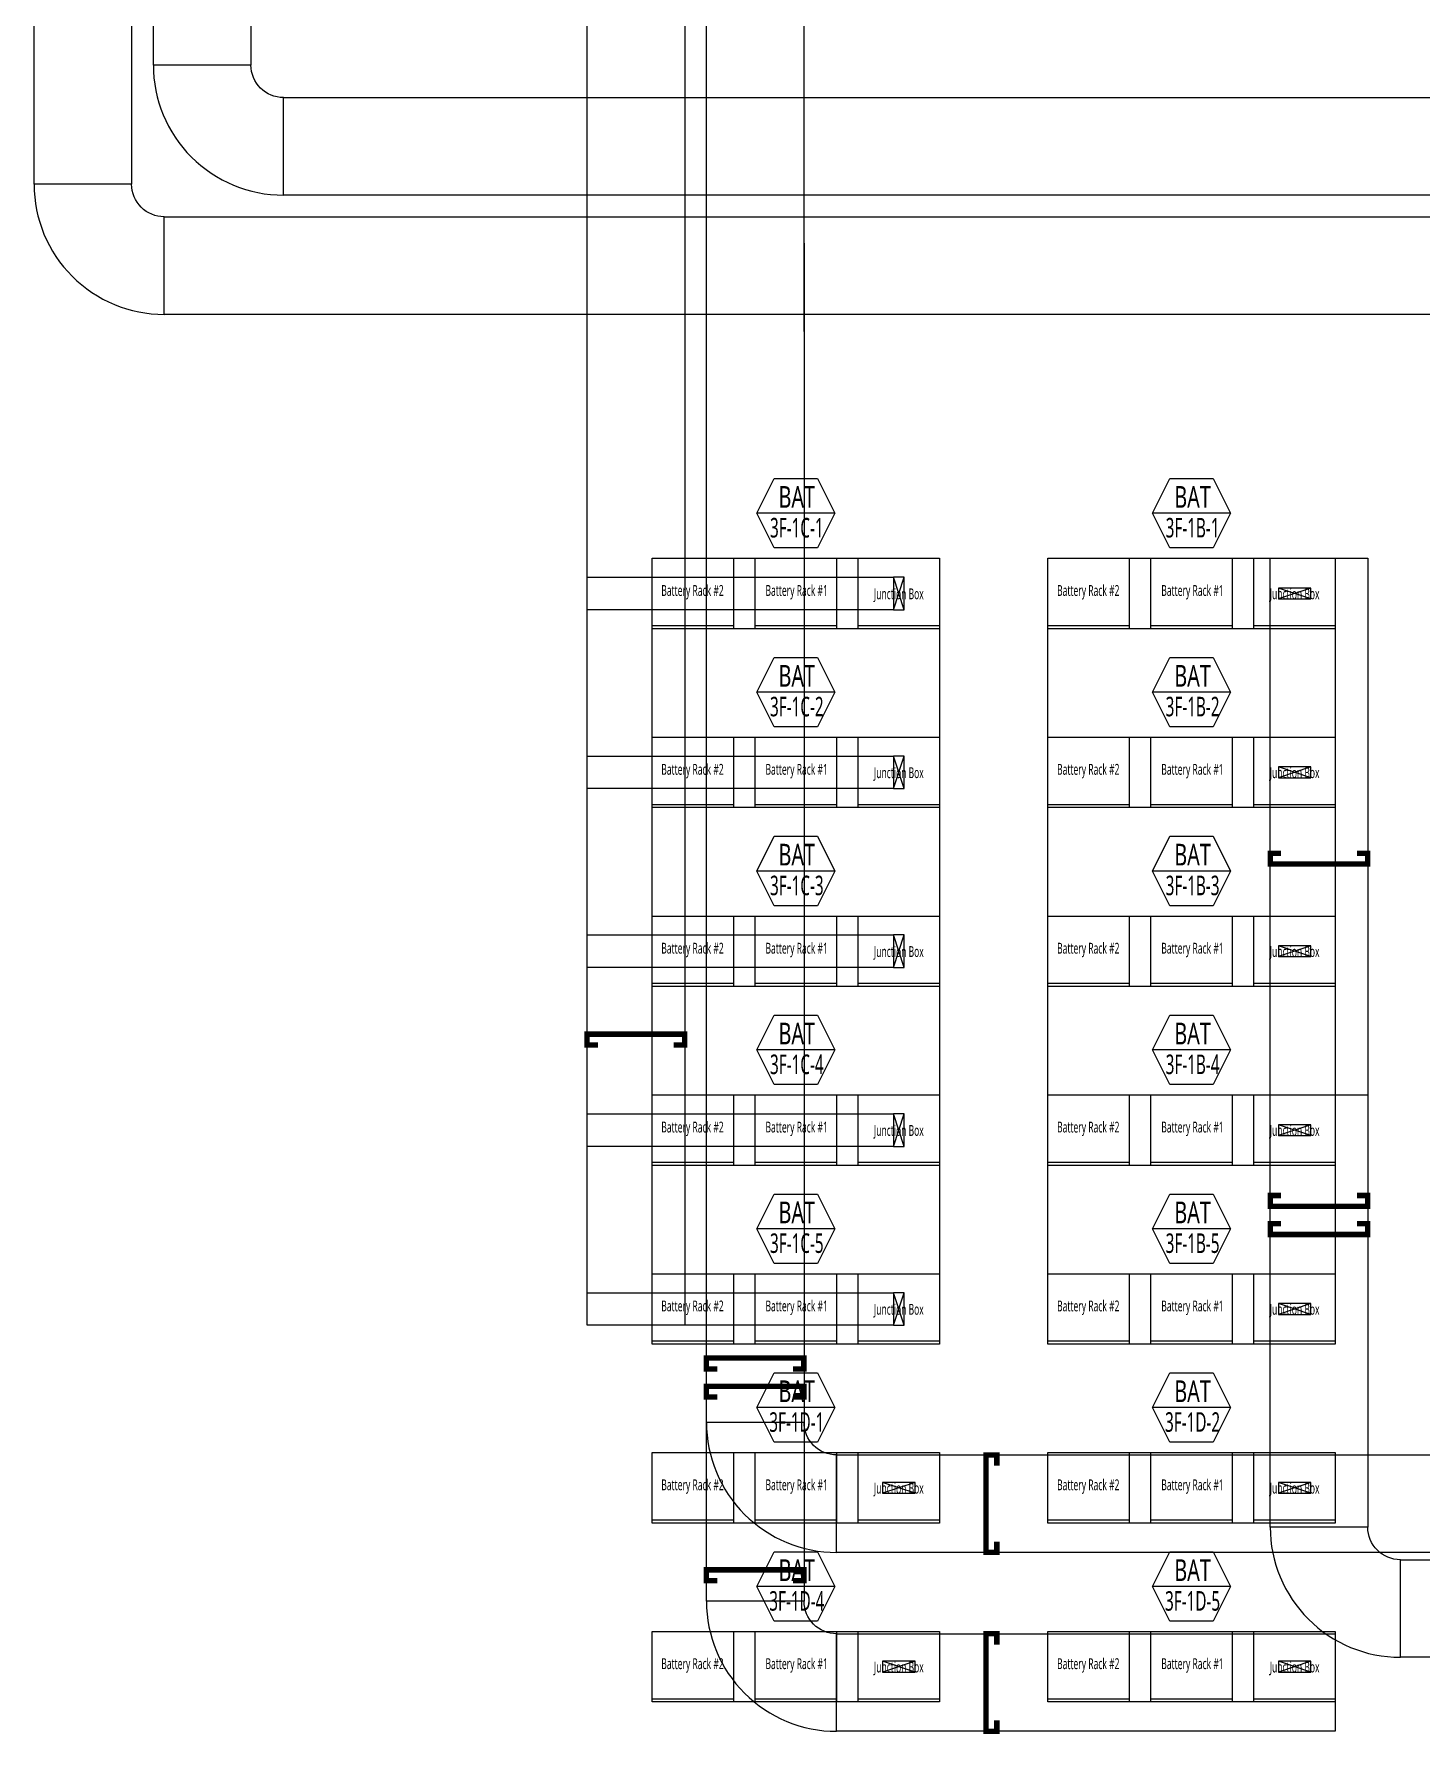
# Model space of a CAD drawing. Header units: millimetres. Extents: x -138191 to 245733, y -341087 to 835263.
# Drawn here: x 99254 to 112054, y 468559 to 484241 of the extents above; entities that cross this region are included whole.
import ezdxf
from ezdxf.enums import TextEntityAlignment as Align

# ---------------------------------------------------------------- set-up
doc = ezdxf.new("R2010")
doc.units = ezdxf.units.MM
doc.header["$LTSCALE"] = 300
for name, color, linetype in [('------00 Switch Gear', 3, 'Continuous'), ('------00 Switch Gear_Number', 1, 'Continuous'), ('-----26 Electrical Cable Tray_LV_STSPDU_A', 181, 'Continuous'), ('-----26 Electrical Cable Tray_LV_STSPDU_B', 41, 'Continuous'), ('-----26 Electrical Cable Tray_LV_UPSBAT', 11, 'Continuous')]:
    doc.layers.add(name, color=color, linetype=linetype)
doc.styles.add('ELEC', font='malgun.ttf')

# ---------------------------------------------------------------- blocks, each defined once
blk = doc.blocks.new('A$C2e8f9a8b')
at = {"color": 0}
blk.add_line((30, 750), (30, 0), dxfattribs=at)
blk.add_lwpolyline([(650, 0), (0, 0), (0, 750), (650, 750)], close=True, dxfattribs=at)

msp = doc.modelspace()

# ---------------------------------------------------------------- linework, layer by layer
at = {"layer": '------00 Switch Gear', "elevation": 0}
for points in [[(104954, 472155), (104954, 479405), (107604, 479405), (107604, 472155), (104954, 472155)], [(108604, 472155), (108604, 479405), (111254, 479405), (111254, 472155), (108604, 472155)]]:
    msp.add_lwpolyline(points, dxfattribs=at)
for points in [[(107604, 479405), (107604, 478755), (104954, 478755), (104954, 479405)], [(111254, 479405), (111254, 478755), (108604, 478755), (108604, 479405)], [(107604, 477755), (107604, 477105), (104954, 477105), (104954, 477755)], [(111254, 477755), (111254, 477105), (108604, 477105), (108604, 477755)], [(107604, 476105), (107604, 475455), (104954, 475455), (104954, 476105)], [(111254, 476105), (111254, 475455), (108604, 475455), (108604, 476105)], [(107604, 474455), (107604, 473805), (104954, 473805), (104954, 474455)], [(111254, 474455), (111254, 473805), (108604, 473805), (108604, 474455)], [(107604, 469505), (107604, 468855), (104954, 468855), (104954, 469505)], [(111254, 469505), (111254, 468855), (108604, 468855), (108604, 469505)]]:
    msp.add_lwpolyline(points, close=True, dxfattribs=at)
at = {"layer": '------00 Switch Gear'}
for points in [[(107604, 472805), (107604, 472155), (104954, 472155), (104954, 472805)], [(111254, 472805), (111254, 472155), (108604, 472155), (108604, 472805)], [(107604, 471155), (107604, 470505), (104954, 470505), (104954, 471155)], [(111254, 471155), (111254, 470505), (108604, 470505), (108604, 471155)]]:
    msp.add_lwpolyline(points, close=True, dxfattribs=at)
at = {"layer": '------00 Switch Gear_Number', "elevation": 0}
for points in [[(106639, 479820), (105919, 479820), (106078, 480140), (106479, 480140), (106639, 479820), (106479, 479500), (106078, 479500), (105919, 479820)], [(110289, 479820), (109569, 479820), (109728, 480140), (110129, 480140), (110289, 479820), (110129, 479500), (109728, 479500), (109569, 479820)], [(106639, 478170), (105919, 478170), (106078, 478490), (106479, 478490), (106639, 478170), (106479, 477850), (106078, 477850), (105919, 478170)], [(110289, 478170), (109569, 478170), (109728, 478490), (110129, 478490), (110289, 478170), (110129, 477850), (109728, 477850), (109569, 478170)], [(106639, 476520), (105919, 476520), (106078, 476840), (106479, 476840), (106639, 476520), (106479, 476200), (106078, 476200), (105919, 476520)], [(110289, 476520), (109569, 476520), (109728, 476840), (110129, 476840), (110289, 476520), (110129, 476200), (109728, 476200), (109569, 476520)], [(106639, 474870), (105919, 474870), (106078, 475190), (106479, 475190), (106639, 474870), (106479, 474550), (106078, 474550), (105919, 474870)], [(110289, 474870), (109569, 474870), (109728, 475190), (110129, 475190), (110289, 474870), (110129, 474550), (109728, 474550), (109569, 474870)], [(106639, 469920), (105919, 469920), (106078, 470240), (106479, 470240), (106639, 469920), (106479, 469600), (106078, 469600), (105919, 469920)], [(110289, 469920), (109569, 469920), (109728, 470240), (110129, 470240), (110289, 469920), (110129, 469600), (109728, 469600), (109569, 469920)]]:
    msp.add_lwpolyline(points, dxfattribs=at)
at = {"layer": '------00 Switch Gear_Number'}
for points in [[(106639, 473220), (105919, 473220), (106078, 473540), (106479, 473540), (106639, 473220), (106479, 472900), (106078, 472900), (105919, 473220)], [(110289, 473220), (109569, 473220), (109728, 473540), (110129, 473540), (110289, 473220), (110129, 472900), (109728, 472900), (109569, 473220)], [(106639, 471570), (105919, 471570), (106078, 471890), (106479, 471890), (106639, 471570), (106479, 471250), (106078, 471250), (105919, 471570)], [(110289, 471570), (109569, 471570), (109728, 471890), (110129, 471890), (110289, 471570), (110129, 471250), (109728, 471250), (109569, 471570)]]:
    msp.add_lwpolyline(points, dxfattribs=at)
at = {"layer": '-----26 Electrical Cable Tray_LV_STSPDU_A'}
for points in [[(100354, 487167), (101254, 487167), (101254, 483955), (100354, 483955)], [(100354, 487167), (101254, 487167), (101254, 483955), (100354, 483955)], [(100354, 487167), (101254, 487167), (101254, 483955), (100354, 483955)], [(100354, 487167), (101254, 487167), (101254, 483955), (100354, 483955)], [(124414, 483655), (124414, 482755), (101554, 482755), (101554, 483655)], [(124414, 483655), (124414, 482755), (101554, 482755), (101554, 483655)]]:
    msp.add_lwpolyline(points, close=True, dxfattribs=at)
msp.add_lwpolyline([(101554, 483655), (101554, 483655, -0.414214), (101254, 483955), (101254, 483955), (100354, 483955, 0.414214), (101554, 482755)], format="xyb", close=True, dxfattribs=at)
msp.add_lwpolyline([(101554, 483655), (101554, 483655, -0.414214), (101254, 483955), (101254, 483955), (100354, 483955, 0.414214), (101554, 482755)], format="xyb", close=True, dxfattribs=at)
msp.add_lwpolyline([(101554, 483655), (101554, 483655, -0.414214), (101254, 483955), (101254, 483955), (100354, 483955, 0.414214), (101554, 482755)], format="xyb", close=True, dxfattribs=at)
msp.add_lwpolyline([(101554, 483655), (101554, 483655, -0.414214), (101254, 483955), (101254, 483955), (100354, 483955, 0.414214), (101554, 482755)], format="xyb", close=True, dxfattribs=at)
at = {"layer": '-----26 Electrical Cable Tray_LV_STSPDU_A', "elevation": 0}
msp.add_lwpolyline([(117414, 483655), (117414, 482755), (101554, 482755), (101554, 483655)], close=True, dxfattribs=at)
msp.add_lwpolyline([(117414, 483655), (117414, 482755), (101554, 482755), (101554, 483655)], close=True, dxfattribs=at)
at = {"layer": '-----26 Electrical Cable Tray_LV_STSPDU_B'}
for points in [[(99254, 486067), (100154, 486067), (100154, 482855), (99254, 482855)], [(99254, 486067), (100154, 486067), (100154, 482855), (99254, 482855)], [(99254, 486067), (100154, 486067), (100154, 482855), (99254, 482855)], [(99254, 486067), (100154, 486067), (100154, 482855), (99254, 482855)], [(123311, 482555), (123311, 481655), (100454, 481655), (100454, 482555)], [(123311, 482555), (123311, 481655), (100454, 481655), (100454, 482555)]]:
    msp.add_lwpolyline(points, close=True, dxfattribs=at)
msp.add_lwpolyline([(100454, 482555), (100454, 482555, -0.414214), (100154, 482855), (100154, 482855), (99254, 482855, 0.414214), (100454, 481655)], format="xyb", close=True, dxfattribs=at)
msp.add_lwpolyline([(100454, 482555), (100454, 482555, -0.414214), (100154, 482855), (100154, 482855), (99254, 482855, 0.414214), (100454, 481655)], format="xyb", close=True, dxfattribs=at)
msp.add_lwpolyline([(100454, 482555), (100454, 482555, -0.414214), (100154, 482855), (100154, 482855), (99254, 482855, 0.414214), (100454, 481655)], format="xyb", close=True, dxfattribs=at)
msp.add_lwpolyline([(100454, 482555), (100454, 482555, -0.414214), (100154, 482855), (100154, 482855), (99254, 482855, 0.414214), (100454, 481655)], format="xyb", close=True, dxfattribs=at)
at = {"layer": '-----26 Electrical Cable Tray_LV_STSPDU_B', "elevation": 0}
msp.add_lwpolyline([(116311, 482555), (116311, 481655), (100454, 481655), (100454, 482555)], close=True, dxfattribs=at)
msp.add_lwpolyline([(116311, 482555), (116311, 481655), (100454, 481655), (100454, 482555)], close=True, dxfattribs=at)
at = {"layer": '-----26 Electrical Cable Tray_LV_UPSBAT'}
for p, q in [((107279, 478930), (107179, 479230)), ((107179, 478930), (107279, 479230)), ((111029, 479130), (110729, 479030)), ((111029, 479030), (110729, 479130)), ((107279, 477280), (107179, 477580)), ((107179, 477280), (107279, 477580)), ((111029, 477480), (110729, 477380)), ((111029, 477380), (110729, 477480)), ((107279, 475630), (107179, 475930)), ((107179, 475630), (107279, 475930)), ((111029, 475830), (110729, 475730)), ((111029, 475730), (110729, 475830)), ((107279, 473980), (107179, 474280)), ((107179, 473980), (107279, 474280)), ((111029, 474180), (110729, 474080)), ((111029, 474080), (110729, 474180)), ((107279, 472330), (107179, 472630)), ((107179, 472330), (107279, 472630)), ((111029, 472530), (110729, 472430)), ((111029, 472430), (110729, 472530)), ((107379, 470880), (107079, 470780)), ((107379, 470780), (107079, 470880)), ((111029, 470880), (110729, 470780)), ((111029, 470780), (110729, 470880)), ((107379, 469230), (107079, 469130)), ((107379, 469130), (107079, 469230)), ((111029, 469230), (110729, 469130)), ((111029, 469130), (110729, 469230))]:
    msp.add_line(p, q, dxfattribs=at)
at = {"layer": '-----26 Electrical Cable Tray_LV_UPSBAT', "elevation": 0}
for points in [[(104354, 499202), (105254, 499202), (105255, 472330), (104355, 472330)], [(104354, 499202), (105254, 499202), (105254, 475630), (104354, 475630)], [(105454, 493202), (106354, 493202), (106355, 471434), (105455, 471434)], [(105454, 493202), (106354, 493202), (106355, 469784), (105455, 469784)], [(110654, 479405), (111554, 479405), (111554, 470467), (110654, 470467)], [(107179, 478930), (104355, 478930), (104355, 479230), (107179, 479230)], [(107179, 478930), (107279, 478930), (107279, 479230), (107179, 479230)], [(111029, 479030), (111029, 479130), (110729, 479130), (110729, 479030)], [(107179, 477280), (104355, 477280), (104355, 477580), (107179, 477580)], [(107179, 477280), (107279, 477280), (107279, 477580), (107179, 477580)], [(111029, 477380), (111029, 477480), (110729, 477480), (110729, 477380)], [(107179, 475630), (104355, 475630), (104355, 475930), (107179, 475930)], [(107179, 475630), (107279, 475630), (107279, 475930), (107179, 475930)], [(111029, 475730), (111029, 475830), (110729, 475830), (110729, 475730)], [(110654, 474455), (111554, 474455), (111554, 470467), (110654, 470467)], [(107179, 473980), (104355, 473980), (104355, 474280), (107179, 474280)], [(107179, 473980), (107279, 473980), (107279, 474280), (107179, 474280)], [(111029, 474080), (111029, 474180), (110729, 474180), (110729, 474080)], [(107379, 470780), (107379, 470880), (107079, 470880), (107079, 470780)], [(111029, 470780), (111029, 470880), (110729, 470880), (110729, 470780)], [(131502, 470167), (131502, 469267), (111854, 469267), (111854, 470167)], [(131502, 470167), (131502, 469267), (111854, 469267), (111854, 470167)], [(107379, 469130), (107379, 469230), (107079, 469230), (107079, 469130)], [(111029, 469130), (111029, 469230), (110729, 469230), (110729, 469130)]]:
    msp.add_lwpolyline(points, close=True, dxfattribs=at)
at = {"layer": '-----26 Electrical Cable Tray_LV_UPSBAT', "ltscale": 7.5, "const_width": 50, "elevation": 0}
for points in [[(111453, 476684), (111553, 476684), (111553, 476584), (110654, 476584), (110654, 476684), (110754, 476684)], [(105153, 474915), (105253, 474915), (105253, 475015), (104354, 475015), (104354, 474915), (104454, 474915)], [(111453, 473527), (111553, 473527), (111553, 473427), (110654, 473427), (110654, 473527), (110754, 473527)], [(111453, 473267), (111553, 473267), (111553, 473167), (110654, 473167), (110654, 473267), (110754, 473267)], [(106253, 471927), (106353, 471927), (106353, 472027), (105454, 472027), (105454, 471927), (105554, 471927)], [(106253, 471667), (106353, 471667), (106353, 471767), (105454, 471767), (105454, 471667), (105554, 471667)], [(108133, 471034), (108133, 471134), (108033, 471134), (108033, 470234), (108133, 470234), (108133, 470334)], [(106253, 469974), (106353, 469974), (106353, 470074), (105454, 470074), (105454, 469974), (105554, 469974)], [(108133, 469384), (108133, 469484), (108033, 469484), (108033, 468584), (108133, 468584), (108133, 468684)]]:
    msp.add_lwpolyline(points, dxfattribs=at)
at = {"layer": '-----26 Electrical Cable Tray_LV_UPSBAT'}
for points in [[(107179, 472330), (104355, 472330), (104355, 472630), (107179, 472630)], [(107179, 472330), (107279, 472330), (107279, 472630), (107179, 472630)], [(111029, 472430), (111029, 472530), (110729, 472530), (110729, 472430)], [(114904, 471134), (114904, 470234), (106655, 470234), (106655, 471134)], [(111254, 469484), (111254, 468584), (106655, 468584), (106655, 469484)]]:
    msp.add_lwpolyline(points, close=True, dxfattribs=at)
at = {"layer": '-----26 Electrical Cable Tray_LV_UPSBAT', "elevation": 0}
for points in [[(106655, 471134), (106655, 471134, -0.414214), (106355, 471434), (106355, 471434), (105455, 471434, 0.414214), (106655, 470234)], [(111854, 470167), (111854, 470167, -0.414214), (111554, 470467), (111554, 470467), (110654, 470467, 0.414214), (111854, 469267)], [(111854, 470167), (111854, 470167, -0.414214), (111554, 470467), (111554, 470467), (110654, 470467, 0.414214), (111854, 469267)]]:
    msp.add_lwpolyline(points, format="xyb", close=True, dxfattribs=at)
at = {"layer": '-----26 Electrical Cable Tray_LV_UPSBAT'}
msp.add_lwpolyline([(106655, 469484), (106655, 469484, -0.414214), (106355, 469784), (106355, 469784), (105455, 469784, 0.414214), (106655, 468584)], format="xyb", close=True, dxfattribs=at)

# ---------------------------------------------------------------- block references
at = {"layer": '------00 Switch Gear', "rotation": 89.99999999999999}
for p in [(105704, 478755), (106654, 478755), (107604, 478755), (109354, 478755), (110304, 478755), (111254, 478755), (105704, 477105), (106654, 477105), (107604, 477105), (109354, 477105), (110304, 477105), (111254, 477105), (105704, 475455), (106654, 475455), (107604, 475455), (109354, 475455), (110304, 475455), (111254, 475455), (105704, 473805), (106654, 473805), (107604, 473805), (109354, 473805), (110304, 473805), (111254, 473805), (105704, 472155), (106654, 472155), (107604, 472155), (109354, 472155), (110304, 472155), (111254, 472155), (105704, 470505), (106654, 470505), (107604, 470505), (109354, 470505), (110304, 470505), (111254, 470505), (105704, 468855), (106654, 468855), (107604, 468855), (109354, 468855), (110304, 468855), (111254, 468855)]:
    msp.add_blockref('A$C2e8f9a8b', p, dxfattribs=at)

# ---------------------------------------------------------------- texts
at = {"layer": '------00 Switch Gear', "style": 'ELEC', "width": 0.6}
for s, p in [('Battery Rack #2', (105326, 479108)), ('Battery Rack #1', (106287, 479108)), ('Junction Box', (107229, 479077)), ('Battery Rack #2', (108976, 479108)), ('Battery Rack #1', (109937, 479108)), ('Junction Box', (110879, 479077)), ('Battery Rack #2', (105326, 477458)), ('Battery Rack #1', (106287, 477458)), ('Junction Box', (107229, 477427)), ('Battery Rack #2', (108976, 477458)), ('Battery Rack #1', (109937, 477458)), ('Junction Box', (110879, 477427)), ('Battery Rack #2', (105326, 475808)), ('Battery Rack #1', (106287, 475808)), ('Junction Box', (107229, 475777)), ('Battery Rack #2', (108976, 475808)), ('Battery Rack #1', (109937, 475808)), ('Junction Box', (110879, 475777)), ('Battery Rack #2', (105326, 474158)), ('Battery Rack #1', (106287, 474158)), ('Junction Box', (107229, 474127)), ('Battery Rack #2', (108976, 474158)), ('Battery Rack #1', (109937, 474158)), ('Junction Box', (110879, 474127)), ('Battery Rack #2', (105326, 472508)), ('Battery Rack #1', (106287, 472508)), ('Junction Box', (107229, 472477)), ('Battery Rack #2', (108976, 472508)), ('Battery Rack #1', (109937, 472508)), ('Junction Box', (110879, 472477)), ('Battery Rack #2', (105326, 470858)), ('Battery Rack #1', (106287, 470858)), ('Junction Box', (107229, 470827)), ('Battery Rack #2', (108976, 470858)), ('Battery Rack #1', (109937, 470858)), ('Junction Box', (110879, 470827)), ('Battery Rack #2', (105326, 469208)), ('Battery Rack #1', (106287, 469208)), ('Junction Box', (107229, 469177)), ('Battery Rack #2', (108976, 469208)), ('Battery Rack #1', (109937, 469208)), ('Junction Box', (110879, 469177))]:
    msp.add_text(s, height=100, dxfattribs=at).set_placement(p, align=Align.MIDDLE_CENTER)
at = {"layer": '------00 Switch Gear_Number', "color": 0, "style": 'ELEC'}
for s, height, width, p in [('BAT', 200, 0.7, (106288, 479971)), ('BAT', 200, 0.7, (109938, 479971)), ('3F-1C-1', 180, 0.6, (106288, 479687)), ('3F-1B-1', 180, 0.6, (109938, 479687)), ('BAT', 200, 0.7, (106288, 478321)), ('BAT', 200, 0.7, (109938, 478321)), ('3F-1C-2', 180, 0.6, (106288, 478037)), ('3F-1B-2', 180, 0.6, (109938, 478037)), ('BAT', 200, 0.7, (106288, 476671)), ('BAT', 200, 0.7, (109938, 476671)), ('3F-1C-3', 180, 0.6, (106288, 476387)), ('3F-1B-3', 180, 0.6, (109938, 476387)), ('BAT', 200, 0.7, (106288, 475021)), ('BAT', 200, 0.7, (109938, 475021)), ('3F-1C-4', 180, 0.6, (106288, 474737)), ('3F-1B-4', 180, 0.6, (109938, 474737)), ('BAT', 200, 0.7, (106288, 473371)), ('BAT', 200, 0.7, (109938, 473371)), ('3F-1C-5', 180, 0.6, (106288, 473087)), ('3F-1B-5', 180, 0.6, (109938, 473087)), ('BAT', 200, 0.7, (106288, 471721)), ('BAT', 200, 0.7, (109938, 471721)), ('3F-1D-1', 180, 0.6, (106288, 471437)), ('3F-1D-2', 180, 0.6, (109938, 471437)), ('BAT', 200, 0.7, (106288, 470071)), ('BAT', 200, 0.7, (109938, 470071)), ('3F-1D-4', 180, 0.6, (106288, 469787)), ('3F-1D-5', 180, 0.6, (109938, 469787))]:
    msp.add_text(s, height=height, dxfattribs=dict(at, width=width)).set_placement(p, align=Align.MIDDLE_CENTER)

doc.saveas('drawing.dxf')
